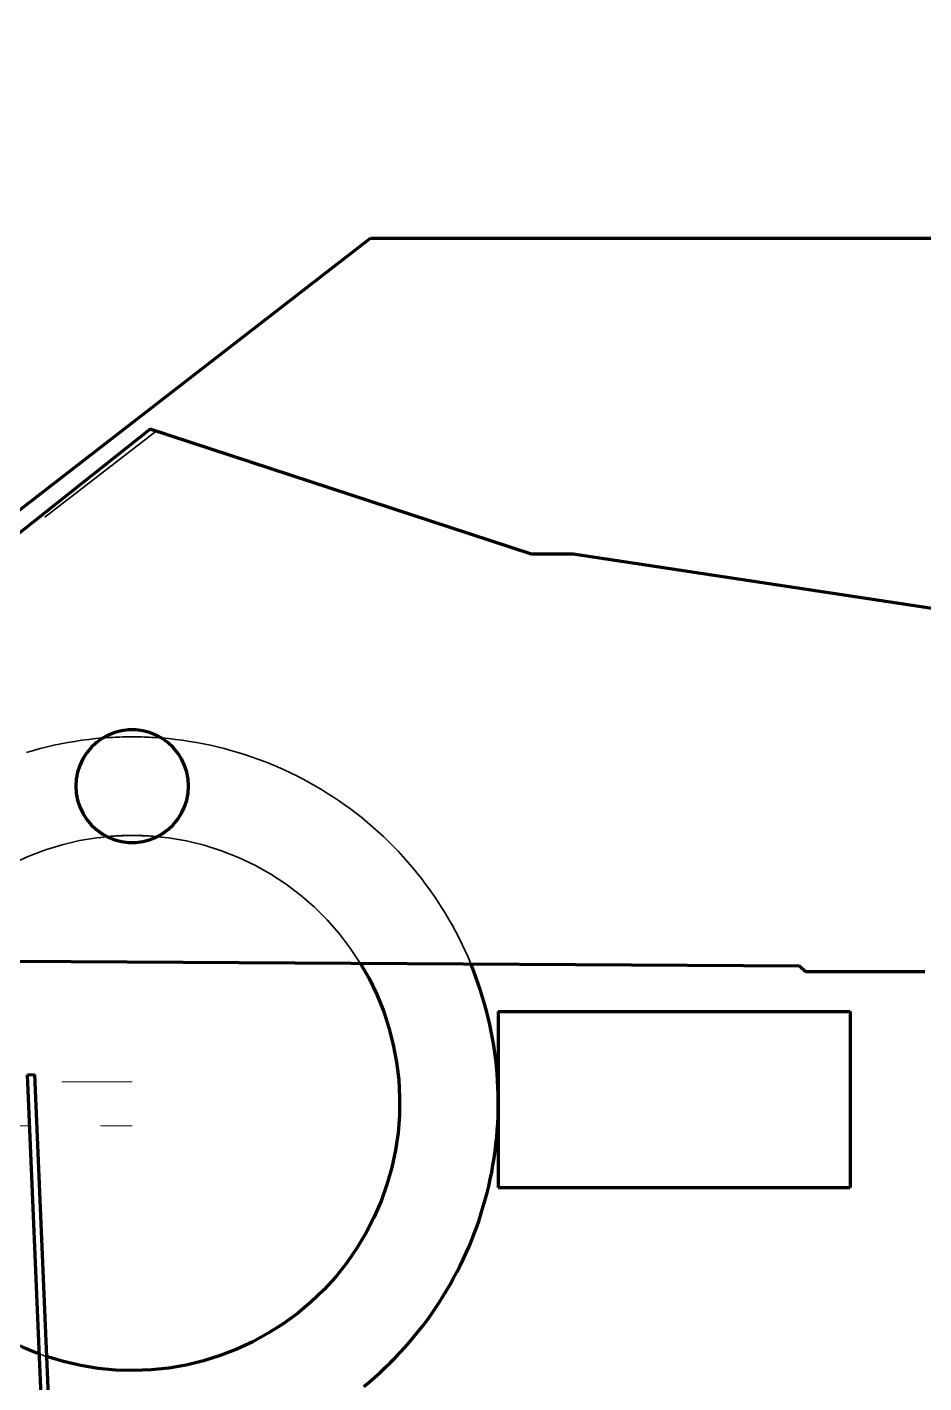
# Model space of a CAD drawing. Header units: millimetres. Extents: x 0 to 2382, y 0 to 420.
# Drawn here: x 988.93 to 1014.41, y 307.2 to 345.7 of the extents above; entities that cross this region are included whole.
import ezdxf

# ---------------------------------------------------------------- set-up
doc = ezdxf.new("R2010")
doc.units = ezdxf.units.MM
doc.linetypes.add('IRAM-E-TRAZOS', pattern=[5, 4, -1])
doc.linetypes.add('IRAM-F-TRAZO-PUNTO', pattern=[20, 15, -2, 1, -2])
for name, color, linetype, lineweight in [('01-VISIBLE', 7, 'CONTINUOUS', 70), ('02-OCULTA', 4, 'IRAM-E-TRAZOS', 35), ('03-EJE', 1, 'IRAM-F-TRAZO-PUNTO', 18), ('08-FINA', 5, 'CONTINUOUS', 18)]:
    doc.layers.add(name, color=color, linetype=linetype, lineweight=lineweight)

msp = doc.modelspace()

# ---------------------------------------------------------------- linework, layer by layer
at = {"layer": '01-VISIBLE'}
for points in [[(983.874, 328.24), (998.687, 339.705)], [(998.687, 339.705), (1054.403, 339.705)], [(992.427, 334.285), (984.271, 327.814)], [(1003.257, 330.735), (992.427, 334.285)], [(1004.447, 330.735), (1003.257, 330.735)], [(1021.207, 328.195), (1004.447, 330.735)], [(993.517, 324.145), (993.504, 324.346), (993.466, 324.543), (993.404, 324.734), (993.319, 324.916), (993.211, 325.085), (993.083, 325.24), (992.937, 325.378), (992.774, 325.496), (992.598, 325.593), (992.411, 325.667), (992.216, 325.717), (992.017, 325.742), (991.816, 325.742), (991.617, 325.717), (991.422, 325.667), (991.235, 325.593), (991.059, 325.496), (990.897, 325.378), (990.75, 325.24), (990.622, 325.085), (990.515, 324.916), (990.429, 324.734), (990.367, 324.543), (990.329, 324.346), (990.317, 324.145), (990.329, 323.944), (990.367, 323.747), (990.429, 323.556), (990.515, 323.374), (990.622, 323.205), (990.75, 323.05), (990.897, 322.912), (991.059, 322.794), (991.235, 322.697), (991.422, 322.623), (991.617, 322.573), (991.816, 322.548), (992.017, 322.548), (992.216, 322.573), (992.411, 322.623), (992.598, 322.697), (992.774, 322.794), (992.937, 322.912), (993.083, 323.05), (993.211, 323.205), (993.319, 323.374), (993.404, 323.556), (993.466, 323.747), (993.504, 323.944), (993.517, 324.145)], [(991.079, 325.508), (991.08, 325.509), (991.081, 325.51), (991.082, 325.51), (991.083, 325.511), (991.084, 325.511), (991.085, 325.512)], [(988.588, 319.171), (1010.877, 319.045)], [(998.397, 319.115), (998.645, 318.679), (998.864, 318.226), (999.052, 317.761), (999.21, 317.284), (999.335, 316.797), (999.428, 316.303), (999.488, 315.805), (999.515, 315.303), (999.509, 314.801), (999.47, 314.3), (999.397, 313.803), (999.292, 313.312), (999.155, 312.828), (998.986, 312.355), (998.786, 311.894), (998.557, 311.448), (998.298, 311.017), (998.011, 310.605), (997.698, 310.212), (997.36, 309.841), (996.997, 309.493), (996.613, 309.169), (996.208, 308.872), (995.784, 308.603), (995.343, 308.361), (994.888, 308.15), (994.419, 307.969), (993.94, 307.819), (993.451, 307.702), (992.956, 307.616), (992.457, 307.564), (991.955, 307.545), (991.452, 307.559), (990.952, 307.606), (990.456, 307.687), (989.967, 307.799), (989.486, 307.944)], [(998.496, 307.09), (998.65, 307.219), (998.802, 307.351), (998.951, 307.485), (999.098, 307.623), (999.242, 307.763), (999.383, 307.906), (999.522, 308.051), (999.658, 308.2), (999.791, 308.351), (999.92, 308.504), (1000.047, 308.66), (1000.171, 308.818), (1000.292, 308.979), (1000.409, 309.142), (1000.524, 309.307), (1000.635, 309.475), (1000.743, 309.645), (1000.848, 309.816), (1000.949, 309.99), (1001.047, 310.165), (1001.142, 310.343), (1001.233, 310.522), (1001.32, 310.703), (1001.404, 310.885), (1001.485, 311.07), (1001.562, 311.255), (1001.635, 311.442), (1001.705, 311.631), (1001.771, 311.821), (1001.834, 312.012), (1001.892, 312.204), (1001.947, 312.398), (1001.998, 312.592), (1002.046, 312.787), (1002.09, 312.984), (1002.129, 313.181), (1002.166, 313.378), (1002.198, 313.577), (1002.226, 313.776), (1002.251, 313.975), (1002.271, 314.175), (1002.288, 314.376), (1002.301, 314.576), (1002.31, 314.777), (1002.315, 314.978), (1002.317, 315.179), (1002.314, 315.38), (1002.308, 315.581), (1002.297, 315.782), (1002.283, 315.982), (1002.265, 316.182), (1002.243, 316.382), (1002.217, 316.582), (1002.187, 316.78), (1002.154, 316.979), (1002.116, 317.176), (1002.075, 317.373), (1002.03, 317.569), (1001.982, 317.764), (1001.929, 317.958), (1001.873, 318.151), (1001.813, 318.343), (1001.749, 318.534), (1001.682, 318.723), (1001.611, 318.911), (1001.536, 319.098)], [(1010.877, 319.045), (1011.047, 318.875)], [(1011.047, 318.875), (1014.437, 318.875)], [(1002.317, 317.745), (1012.317, 317.745)], [(1002.317, 317.745), (1002.317, 317.245), (1002.317, 316.745), (1002.317, 316.245), (1002.317, 315.745), (1002.317, 315.245), (1002.317, 314.745), (1002.317, 314.245), (1002.317, 313.745), (1002.317, 313.245), (1002.317, 312.745)], [(1012.317, 317.745), (1012.317, 317.245), (1012.317, 316.745), (1012.317, 316.245), (1012.317, 315.745), (1012.317, 315.245), (1012.317, 314.745), (1012.317, 314.245), (1012.317, 313.745), (1012.317, 313.245), (1012.317, 312.745)], [(988.947, 315.945), (989.146, 315.953)], [(989.447, 304.145), (988.947, 315.945)], [(989.146, 315.953), (989.647, 304.149)], [(1002.317, 312.745), (1012.317, 312.745)], [(989.283, 308.016), (989.189, 308.051), (989.097, 308.088), (989.004, 308.125), (988.913, 308.164), (988.821, 308.204), (988.731, 308.245)]]:
    msp.add_lwpolyline(points, dxfattribs=at)
at = {"layer": '02-OCULTA'}
for points in [[(979.217, 324.635), (998.687, 339.705)], [(998.687, 339.705), (1054.403, 339.705)], [(992.427, 334.285), (980.907, 325.145)], [(982.936, 326.755), (992.427, 334.285)], [(982.936, 326.755), (992.427, 334.285)], [(1003.257, 330.735), (992.427, 334.285)], [(992.427, 334.285), (992.594, 334.23)], [(992.427, 334.285), (992.594, 334.23)], [(992.594, 334.23), (982.936, 326.755)], [(992.594, 334.23), (982.936, 326.755)], [(1004.447, 330.735), (1003.257, 330.735)], [(1021.207, 328.195), (1004.447, 330.735)], [(991.085, 325.512), (990.885, 325.494), (990.685, 325.472), (990.486, 325.446), (990.287, 325.417), (990.089, 325.383), (989.892, 325.346), (989.695, 325.305), (989.5, 325.26), (989.305, 325.212), (989.111, 325.159), (988.918, 325.103)], [(993.517, 324.145), (993.504, 324.346), (993.466, 324.543), (993.404, 324.734), (993.319, 324.916), (993.211, 325.085), (993.083, 325.24), (992.937, 325.378), (992.774, 325.496), (992.598, 325.593), (992.411, 325.667), (992.216, 325.717), (992.017, 325.742), (991.816, 325.742), (991.617, 325.717), (991.422, 325.667), (991.235, 325.593), (991.059, 325.496), (990.897, 325.378), (990.75, 325.24), (990.622, 325.085), (990.515, 324.916), (990.429, 324.734), (990.367, 324.543), (990.329, 324.346), (990.317, 324.145), (990.329, 323.944), (990.367, 323.747), (990.429, 323.556), (990.515, 323.374), (990.622, 323.205), (990.75, 323.05), (990.897, 322.912), (991.059, 322.794), (991.235, 322.697), (991.422, 322.623), (991.617, 322.573), (991.816, 322.548), (992.017, 322.548), (992.216, 322.573), (992.411, 322.623), (992.598, 322.697), (992.774, 322.794), (992.937, 322.912), (993.083, 323.05), (993.211, 323.205), (993.319, 323.374), (993.404, 323.556), (993.466, 323.747), (993.504, 323.944), (993.517, 324.145)], [(993.517, 324.145), (993.504, 324.346), (993.466, 324.543), (993.404, 324.734), (993.319, 324.916), (993.211, 325.085), (993.083, 325.24), (992.937, 325.378), (992.774, 325.496), (992.598, 325.593), (992.411, 325.667), (992.216, 325.717), (992.017, 325.742), (991.816, 325.742), (991.617, 325.717), (991.422, 325.667), (991.235, 325.593), (991.059, 325.496), (990.897, 325.378), (990.75, 325.24), (990.622, 325.085), (990.515, 324.916), (990.429, 324.734), (990.367, 324.543), (990.329, 324.346), (990.317, 324.145), (990.329, 323.944), (990.367, 323.747), (990.429, 323.556), (990.515, 323.374), (990.622, 323.205), (990.75, 323.05), (990.897, 322.912), (991.059, 322.794), (991.235, 322.697), (991.422, 322.623), (991.617, 322.573), (991.816, 322.548), (992.017, 322.548), (992.216, 322.573), (992.411, 322.623), (992.598, 322.697), (992.774, 322.794), (992.937, 322.912), (993.083, 323.05), (993.211, 323.205), (993.319, 323.374), (993.404, 323.556), (993.466, 323.747), (993.504, 323.944), (993.517, 324.145)], [(991.206, 322.712), (990.752, 323.048), (990.443, 323.522), (990.318, 324.073), (990.393, 324.633), (990.658, 325.132), (991.079, 325.508)], [(991.917, 325.745), (991.844, 325.743), (991.771, 325.738), (991.699, 325.73), (991.627, 325.718), (991.555, 325.704), (991.485, 325.686), (991.415, 325.664), (991.346, 325.64), (991.279, 325.612), (991.213, 325.582), (991.148, 325.548), (991.085, 325.512)], [(991.917, 325.545), (991.847, 325.545), (991.778, 325.544), (991.708, 325.543), (991.639, 325.541), (991.57, 325.539), (991.5, 325.537), (991.431, 325.534), (991.362, 325.53), (991.292, 325.526), (991.223, 325.522), (991.154, 325.517), (991.085, 325.512)], [(992.749, 325.512), (992.686, 325.548), (992.621, 325.582), (992.555, 325.612), (992.487, 325.64), (992.418, 325.664), (992.349, 325.686), (992.278, 325.704), (992.207, 325.718), (992.135, 325.73), (992.062, 325.738), (991.99, 325.743), (991.917, 325.745)], [(992.749, 325.512), (992.679, 325.517), (992.61, 325.522), (992.541, 325.526), (992.472, 325.53), (992.402, 325.534), (992.333, 325.537), (992.264, 325.539), (992.194, 325.541), (992.125, 325.543), (992.055, 325.544), (991.986, 325.545), (991.917, 325.545)], [(992.628, 322.712), (993.082, 323.049), (993.391, 323.524), (993.515, 324.076), (993.439, 324.637), (993.173, 325.136), (992.749, 325.512)], [(1001.536, 319.098), (1001.458, 319.283), (1001.376, 319.466), (1001.291, 319.648), (1001.203, 319.828), (1001.11, 320.007), (1001.015, 320.183), (1000.916, 320.358), (1000.813, 320.531), (1000.708, 320.702), (1000.599, 320.871), (1000.487, 321.037), (1000.371, 321.202), (1000.253, 321.364), (1000.131, 321.523), (1000.006, 321.681), (999.879, 321.836), (999.748, 321.988), (999.614, 322.138), (999.478, 322.286), (999.338, 322.43), (999.196, 322.572), (999.052, 322.712), (998.904, 322.848), (998.754, 322.981), (998.601, 323.112), (998.446, 323.24), (998.289, 323.364), (998.129, 323.486), (997.967, 323.604), (997.802, 323.719), (997.635, 323.832), (997.467, 323.94), (997.296, 324.046), (997.123, 324.148), (996.948, 324.247), (996.771, 324.342), (996.593, 324.434), (996.413, 324.523), (996.231, 324.608), (996.047, 324.69), (995.862, 324.768), (995.675, 324.842), (995.487, 324.913), (995.298, 324.98), (995.108, 325.043), (994.916, 325.103), (994.723, 325.159), (994.529, 325.212), (994.334, 325.26), (994.138, 325.305), (993.942, 325.346), (993.744, 325.383), (993.546, 325.417), (993.348, 325.446), (993.148, 325.472), (992.949, 325.494), (992.749, 325.512)], [(988.526, 321.946), (988.982, 322.156), (989.451, 322.334), (989.931, 322.481), (990.42, 322.596), (990.915, 322.679), (991.415, 322.728), (991.917, 322.745)], [(991.917, 322.745), (991.857, 322.745), (991.798, 322.744), (991.739, 322.743), (991.679, 322.741), (991.62, 322.739), (991.561, 322.737), (991.502, 322.734), (991.442, 322.73), (991.383, 322.726), (991.324, 322.722), (991.265, 322.717), (991.206, 322.712)], [(991.206, 322.712), (991.318, 322.661), (991.433, 322.62), (991.552, 322.587), (991.672, 322.564), (991.794, 322.55), (991.917, 322.545), (992.039, 322.55), (992.161, 322.564), (992.282, 322.587), (992.4, 322.62), (992.516, 322.661), (992.628, 322.712)], [(992.628, 322.712), (992.569, 322.717), (992.509, 322.722), (992.45, 322.726), (992.391, 322.73), (992.332, 322.734), (992.273, 322.737), (992.213, 322.739), (992.154, 322.741), (992.095, 322.743), (992.035, 322.744), (991.976, 322.745), (991.917, 322.745)], [(991.917, 322.745), (992.434, 322.727), (992.948, 322.675), (993.458, 322.587), (993.961, 322.465), (994.454, 322.309), (994.935, 322.12), (995.403, 321.898), (995.854, 321.646), (996.287, 321.363), (996.7, 321.051), (997.091, 320.712), (997.457, 320.347), (997.798, 319.958), (998.112, 319.547), (998.397, 319.115)], [(980.737, 319.215), (1010.877, 319.045)], [(1010.877, 319.045), (1011.047, 318.875)], [(1011.047, 318.875), (1014.437, 318.875)], [(1002.317, 312.745), (1002.317, 313.245), (1002.317, 313.745), (1002.317, 314.245), (1002.317, 314.745), (1002.317, 315.245), (1002.317, 315.745), (1002.317, 316.245), (1002.317, 316.745), (1002.317, 317.245), (1002.317, 317.745)], [(1012.317, 312.745), (1012.317, 313.245), (1012.317, 313.745), (1012.317, 314.245), (1012.317, 314.745), (1012.317, 315.245), (1012.317, 315.745), (1012.317, 316.245), (1012.317, 316.745), (1012.317, 317.245), (1012.317, 317.745)], [(988.947, 315.945), (989.146, 315.953)], [(989.447, 304.145), (988.947, 315.945)], [(989.146, 315.953), (989.647, 304.149)], [(989.486, 307.944), (989.452, 307.956), (989.418, 307.968), (989.384, 307.979), (989.35, 307.991), (989.316, 308.004), (989.283, 308.016)]]:
    msp.add_lwpolyline(points, dxfattribs=at)
at = {"layer": '03-EJE'}
for points in [[(949.917, 315.745), (991.917, 315.745)], [(931.017, 314.495), (991.917, 314.495)]]:
    msp.add_lwpolyline(points, dxfattribs=at)
at = {"layer": '08-FINA'}
msp.add_circle((990.667, 325.75), 65.25, dxfattribs=at)

doc.saveas('drawing.dxf')
